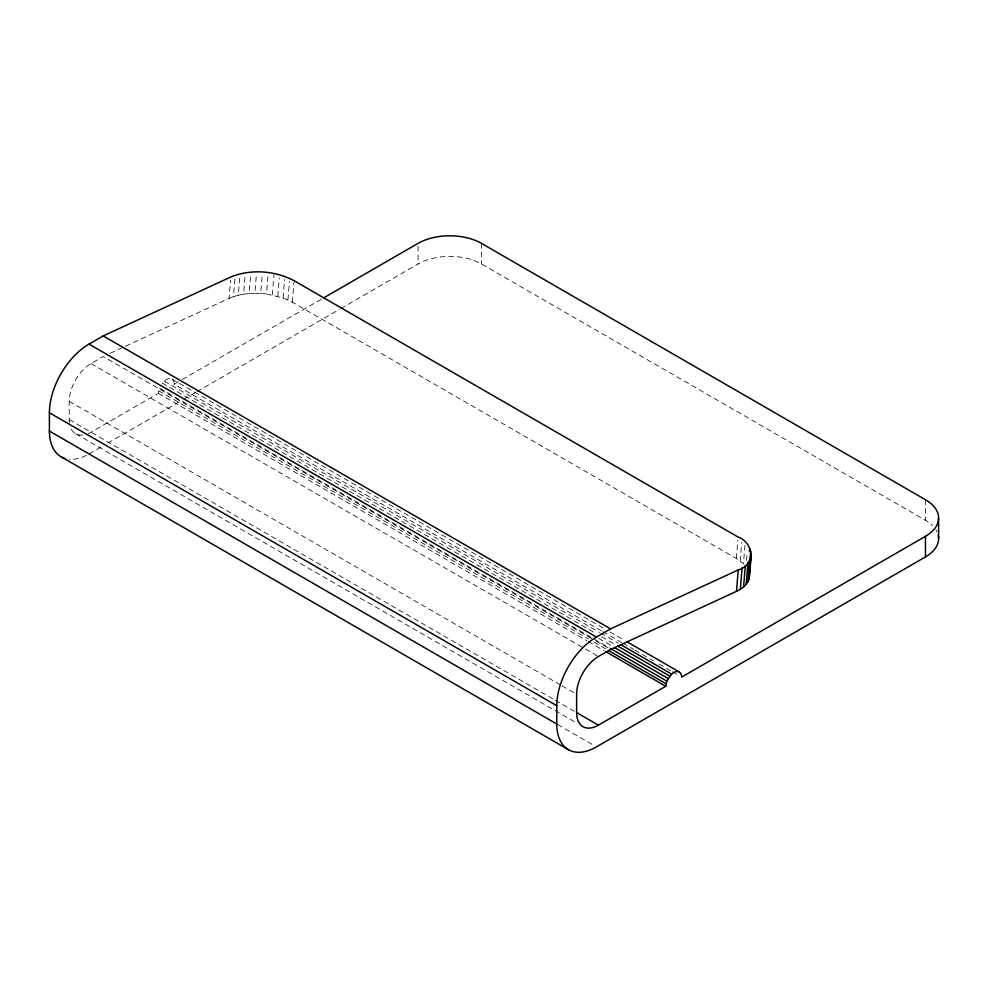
<?xml version="1.0" encoding="UTF-8"?>
<svg xmlns="http://www.w3.org/2000/svg" width="988" height="988" viewBox="0 0 988 988"><rect width="100%" height="100%" fill="white"/><g stroke="black" fill="none" stroke-linecap="round" stroke-linejoin="round"><path stroke-width="0.74" stroke-dasharray="4.94 3.71" d="M125.587 346.195L229.08 298.401L230.599 280.036M229.08 298.401L233.464 296.659L234.983 278.295M233.464 296.659L238.33 295.251L239.973 275.356M238.33 295.251L243.567 294.214L245.086 275.85M243.567 294.214L249.112 293.572L250.742 273.676M249.112 293.572L254.842 293.312L256.485 273.417M254.842 293.312L260.684 293.461L262.326 273.565M744.977 545.339L743.458 563.703L736.332 558.467L292.349 302.13L283.062 297.894L266.525 294.004L268.168 274.108M272.268 294.93L273.911 275.047M277.813 296.239L279.32 277.875M283.062 297.894L284.581 279.53M287.94 299.87L289.447 281.506M292.349 302.13L293.992 282.247M736.332 558.467L737.838 540.103M740.197 560.974L741.704 542.622M746.57 560.455L747.2 552.811M88.167 433.633A30.813 17.784 -60 0 0 91.007 432.201L158.352 393.323L159.414 388.136L609.411 647.93M601.494 630.863L174.209 384.171A11.214 6.471 -60 0 0 164.23 381.084L162.316 383.109L596.283 633.654M69.407 422.802A30.813 17.784 -60 0 1 69.222 419.628L69.222 401.313A30.813 17.784 -60 0 1 91.007 363.584L103.209 356.532L594.591 640.236M174.209 384.171L180.878 380.318M182.212 379.553L322.125 298.771M89.031 453.949L102.344 446.255M107.68 443.18L182.274 400.115M183.607 399.337L195.599 392.421M196.933 391.656L339.464 309.355M340.798 308.589L418.06 263.981A44.843 25.898 0 0 1 481.489 263.981L925.46 520.306A44.843 25.898 0 0 1 932.586 525.665M110.199 353.309L124.192 346.85M260.684 293.461L266.525 294.004M171.887 379.034L604.52 628.813M609.855 631.888L624.552 640.372M602.841 631.628L621.526 642.422M622.86 643.188L633.543 649.363M634.876 650.129L653.574 660.923M658.922 664.01L670.938 670.951M672.272 671.716L678.941 675.57M164.23 381.084L599.531 632.406M600.865 633.172L618.229 643.2M601.63 636.729L614.981 644.448M598.642 638.371L612.004 646.078M595.925 641.002L610.609 649.486M158.623 390.791L588.589 639.026M593.924 642.114L605.94 649.054M158.352 393.323L586.983 640.78M588.317 641.558L604.335 650.808M91.007 363.584L598.407 656.526M69.222 401.313L560.604 685.005M561.937 685.783L576.621 694.268M69.222 419.628L554.342 699.714M555.256 700.245L574.374 711.274M75.607 433.732L576.325 722.821M557.701 724.537L595.097 746.125M925.46 499.706L925.46 520.306M481.489 243.381L481.489 263.981M418.06 246.321L418.06 263.981M86.438 455.345A56.044 32.357 -60 0 1 69.209 459.259M82.671 435.103A30.813 17.784 -60 0 1 70.877 428.298M935.895 529.766A44.843 25.898 0 0 1 937.069 531.914"/><path stroke-width="1.48" d="M323.447 298.006L418.06 243.381A44.843 25.898 0 0 1 481.489 243.381L925.46 499.706A44.843 25.898 0 0 1 925.46 536.323L681.621 677.113A11.214 6.471 -60 0 0 671.63 674.038L666.826 681.078L665.764 686.265L598.407 725.155A30.813 17.784 -60 0 1 576.621 712.57L576.621 694.268A30.813 17.784 -60 0 1 598.407 656.526L610.609 649.486L736.48 591.343L738.246 569.928C755.462 565.185 753.918 542.56 738.098 537.04L294.115 280.716C274.948 270.65 251.014 268.773 230.846 276.973L103.209 335.932L89.031 344.12A56.044 32.357 -60 0 0 49.4 412.749L49.4 431.064A56.044 32.357 -60 0 0 64.899 458.42M736.48 591.343L740.333 589.293L742.099 567.865M740.333 589.293L743.569 586.946L745.335 565.531M743.569 586.946L746.15 584.377L747.916 562.95M749.472 551.205L749.719 548.155M746.15 584.377L748.015 581.611L749.781 560.184M749.361 569.557L749.744 564.975M750.374 557.318L750.88 551.205M748.015 581.611L749.139 578.696L750.905 557.269M751.275 554.256L749.139 578.696M938.217 535.237A44.843 25.898 0 0 1 925.46 556.923L596.431 746.891A56.044 32.357 -60 0 1 556.8 724.019L556.8 705.704A56.044 32.357 -60 0 1 596.431 637.062L610.609 628.874L738.246 569.928M103.209 335.932L610.609 628.874M627.219 641.916L679.299 671.976M620.896 644.732L671.63 674.038M617.648 645.991L669.728 676.051M89.031 344.12L596.431 637.062M614.672 647.622L668.086 678.46M610.745 648.696L666.826 681.078M608.608 650.598L666.035 683.745M605.669 651.574L665.764 686.265M577.041 712.817L598.407 725.155M49.4 412.749L556.8 705.704M49.4 431.064L556.8 724.019M61.009 456.728L568.409 749.67M938.6 518.021L938.6 538.621M925.46 536.323L925.46 556.923"/></g></svg>
